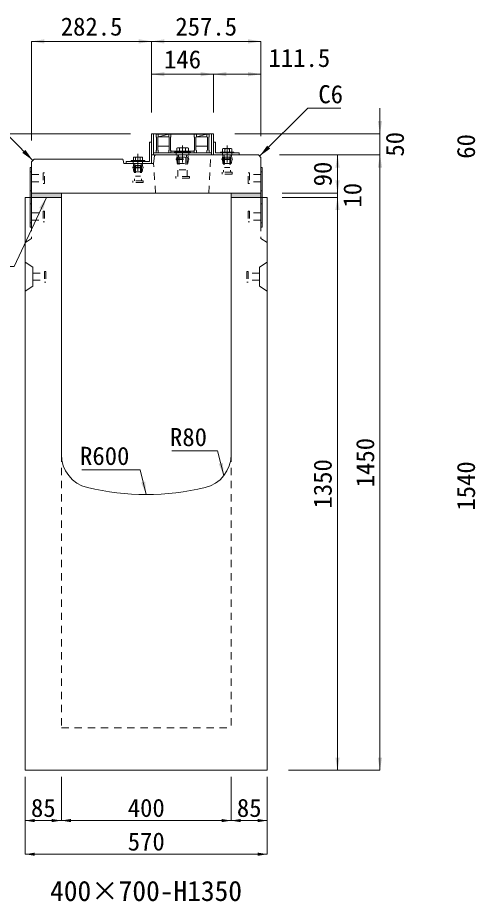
# Model space of a CAD drawing. Units: millimetres at full size. Extents: x -1934 to 78146, y -143454 to -112471.
# Drawn here: x 51849 to 52927, y -141286 to -139204 of the extents above; entities that cross this region are included whole.
import ezdxf
from ezdxf.enums import TextEntityAlignment as Align

# ---------------------------------------------------------------- set-up
doc = ezdxf.new("R2010")
doc.units = ezdxf.units.MM
doc.header["$LTSCALE"] = 23
for name, pattern in [('CHAIN', [18.5, 12, -1.5, 3.5, -1.5]), ('USER2', [1.35, 0.75, -0.6]), ('USER3', [1.35, 0.75, -0.6])]:
    doc.linetypes.add(name, pattern=pattern)
for name, color, linetype, lineweight in [('0_2', 7, 'Continuous', 13), ('インサート', 92, 'USER2', 9), ('グレーチング', 7, 'Continuous', 9), ('ジョイント', 7, 'Continuous', 5), ('モルタル', 7, 'Continuous', 13), ('作業エリア', 11, 'Continuous', 13), ('受枠', 3, 'Continuous', 13), ('寸法線', 7, 'Continuous', 13), ('引出線', 4, 'Continuous', 13), ('本体', 2, 'Continuous', 13), ('ｲﾝｻｰﾄ', 3, 'USER3', 5)]:
    doc.layers.add(name, color=color, linetype=linetype, lineweight=lineweight)
doc.layers.add('ハッチング_モルタル', color=30, linetype='Continuous')
doc.styles.add('ＭＳ ゴシック', font='')
doc.styles.get('ＭＳ ゴシック').set_extended_font_data('MS Gothic')

# ---------------------------------------------------------------- blocks, each defined once
blk = doc.blocks.new('filled_arrow')
at = {"color": 0, "linetype": 'Continuous', "lineweight": -2}
blk.add_solid([(7.5, 1.25), (0, 0), (7.5, -1.25)], dxfattribs=at)

msp = doc.modelspace()

# ---------------------------------------------------------------- hatches: boundary and pattern name
at = {"layer": 'ハッチング_モルタル'}
for points in [[(51952.11, -139627.02), (51952.11, -139617.02), (51882.11, -139617.02), (51882.11, -139627.02)], [(52422.11, -139627.02), (52422.11, -139617.02), (52352.11, -139617.02), (52352.11, -139627.02)]]:
    msp.add_hatch(color=256, dxfattribs=at).paths.add_polyline_path(points)

# ---------------------------------------------------------------- linework, layer by layer
at = {"layer": 'インサート', "linetype": 'Continuous', "lineweight": 13}
for p, q in [((52225.62, -139510.22), (52223.76, -139511.06)), ((52223.76, -139511.06), (52223.76, -139520.22)), ((52249.61, -139510.22), (52225.62, -139510.22)), ((52249.61, -139510.22), (52251.46, -139511.06)), ((52251.46, -139511.06), (52251.46, -139520.22)), ((52333.13, -139512.22), (52331.66, -139513.06)), ((52331.66, -139513.06), (52331.66, -139520.22)), ((52333.13, -139512.22), (52352.1, -139512.22)), ((52352.1, -139512.22), (52353.56, -139513.06)), ((52353.56, -139513.06), (52353.56, -139520.22)), ((52123.13, -139532.22), (52121.66, -139533.06)), ((52121.66, -139533.06), (52121.66, -139540.22)), ((52123.13, -139532.22), (52142.1, -139532.22)), ((52142.1, -139532.22), (52143.56, -139533.06)), ((52143.56, -139533.06), (52143.56, -139540.22)), ((52251.46, -139520.22), (52223.76, -139520.22)), ((52331.66, -139520.22), (52353.56, -139520.22)), ((52121.66, -139540.22), (52143.56, -139540.22))]:
    msp.add_line(p, q, dxfattribs=at)
at = {"layer": 'インサート', "linetype": 'Continuous', "lineweight": 5}
for p, q in [((52230.69, -139511.06), (52230.69, -139520.22)), ((52244.54, -139511.06), (52244.54, -139520.22)), ((52337.14, -139513.06), (52337.14, -139520.22)), ((52348.09, -139513.06), (52348.09, -139520.22)), ((52127.14, -139533.06), (52127.14, -139540.22)), ((52138.09, -139533.06), (52138.09, -139540.22))]:
    msp.add_line(p, q, dxfattribs=at)
at = {"layer": 'インサート', "linetype": 'Continuous'}
for p, q in [((52256.61, -139520.22), (52218.61, -139520.22)), ((52218.61, -139520.22), (52218.61, -139522.52)), ((52256.61, -139522.52), (52218.61, -139522.52)), ((52256.61, -139520.22), (52256.61, -139522.52)), ((52326.61, -139520.22), (52358.61, -139520.22)), ((52326.61, -139520.22), (52326.61, -139522.52)), ((52326.61, -139522.52), (52358.61, -139522.52)), ((52358.61, -139520.22), (52358.61, -139522.52)), ((52116.61, -139540.22), (52148.61, -139540.22)), ((52116.61, -139540.22), (52116.61, -139542.52)), ((52116.61, -139542.52), (52148.61, -139542.52)), ((52148.61, -139540.22), (52148.61, -139542.52))]:
    msp.add_line(p, q, dxfattribs=at)
at = {"layer": 'インサート'}
for p, q in [((52223.86, -139536.27), (52225.11, -139527.02)), ((52225.11, -139527.02), (52250.11, -139527.02)), ((52226.71, -139532.02), (52248.51, -139532.02)), ((52226.71, -139532.02), (52226.71, -139577.52)), ((52228.16, -139527.02), (52228.16, -139532.02)), ((52228.61, -139520.22), (52228.61, -139522.52)), ((52229.61, -139532.02), (52229.61, -139562.02)), ((52245.61, -139532.02), (52245.61, -139562.02)), ((52246.61, -139520.22), (52246.61, -139522.52)), ((52247.06, -139527.02), (52247.06, -139532.02)), ((52248.51, -139532.02), (52248.51, -139577.52)), ((52251.36, -139536.27), (52250.11, -139527.02)), ((52331.36, -139536.27), (52332.61, -139527.02)), ((52332.61, -139527.02), (52352.61, -139527.02)), ((52334.36, -139532.02), (52350.86, -139532.02)), ((52334.36, -139532.02), (52334.36, -139568.02)), ((52335.49, -139527.02), (52335.49, -139532.02)), ((52335.61, -139520.22), (52335.61, -139522.52)), ((52336.61, -139532.02), (52336.61, -139557.02)), ((52348.61, -139532.02), (52348.61, -139557.02)), ((52349.61, -139520.22), (52349.61, -139522.52)), ((52349.74, -139527.02), (52349.74, -139532.02)), ((52350.86, -139532.02), (52350.86, -139568.02)), ((52353.86, -139536.27), (52352.61, -139527.02)), ((52121.36, -139556.27), (52122.61, -139547.02)), ((52122.61, -139547.02), (52142.61, -139547.02)), ((52124.36, -139552.02), (52140.86, -139552.02)), ((52124.36, -139552.02), (52124.36, -139588.02)), ((52125.49, -139547.02), (52125.49, -139552.02)), ((52125.61, -139540.22), (52125.61, -139542.52)), ((52126.61, -139552.02), (52126.61, -139577.02)), ((52138.61, -139552.02), (52138.61, -139577.02)), ((52139.61, -139540.22), (52139.61, -139542.52)), ((52139.74, -139547.02), (52139.74, -139552.02)), ((52140.86, -139552.02), (52140.86, -139588.02)), ((52143.86, -139556.27), (52142.61, -139547.02)), ((52222.61, -139536.27), (52252.61, -139536.27)), ((52222.61, -139536.27), (52222.61, -139537.77)), ((52222.61, -139537.77), (52252.61, -139537.77)), ((52223.86, -139537.77), (52225.11, -139547.02)), ((52225.11, -139547.02), (52250.11, -139547.02)), ((52251.36, -139537.77), (52250.11, -139547.02)), ((52252.61, -139536.27), (52252.61, -139537.77)), ((52330.11, -139536.27), (52355.11, -139536.27)), ((52330.11, -139536.27), (52330.11, -139537.77)), ((52330.11, -139537.77), (52355.11, -139537.77)), ((52331.36, -139537.77), (52332.61, -139547.02)), ((52332.61, -139547.02), (52352.61, -139547.02)), ((52353.86, -139537.77), (52352.61, -139547.02)), ((52355.11, -139536.27), (52355.11, -139537.77)), ((51882.11, -139573.52), (51909.11, -139573.52)), ((51882.11, -139573.52), (51882.11, -139590.52)), ((51912.11, -139569.52), (51909.11, -139569.52)), ((51909.11, -139569.52), (51909.11, -139594.52)), ((51912.11, -139594.52), (51912.11, -139569.52)), ((52120.11, -139556.27), (52145.11, -139556.27)), ((52120.11, -139556.27), (52120.11, -139557.77)), ((52120.11, -139557.77), (52145.11, -139557.77)), ((52121.36, -139557.77), (52122.61, -139567.02)), ((52122.61, -139567.02), (52142.61, -139567.02)), ((52143.86, -139557.77), (52142.61, -139567.02)), ((52145.11, -139556.27), (52145.11, -139557.77)), ((52229.61, -139562.02), (52245.61, -139562.02)), ((52330.61, -139572.02), (52330.61, -139568.02)), ((52354.61, -139568.02), (52330.61, -139568.02)), ((52354.61, -139572.02), (52330.61, -139572.02)), ((52336.61, -139557.02), (52348.61, -139557.02)), ((52354.61, -139568.02), (52354.61, -139572.02)), ((52392.11, -139569.52), (52395.11, -139569.52)), ((52392.11, -139594.52), (52392.11, -139569.52)), ((52395.11, -139569.52), (52395.11, -139594.52)), ((52422.11, -139573.52), (52395.11, -139573.52)), ((52422.11, -139573.52), (52422.11, -139590.52)), ((51882.11, -139590.52), (51909.11, -139590.52)), ((51909.11, -139594.52), (51912.11, -139594.52)), ((52120.61, -139592.02), (52120.61, -139588.02)), ((52144.61, -139588.02), (52120.61, -139588.02)), ((52144.61, -139592.02), (52120.61, -139592.02)), ((52126.61, -139577.02), (52138.61, -139577.02)), ((52144.61, -139588.02), (52144.61, -139592.02)), ((52221.61, -139582.02), (52221.61, -139577.52)), ((52253.61, -139577.52), (52221.61, -139577.52)), ((52253.61, -139582.02), (52221.61, -139582.02)), ((52253.61, -139577.52), (52253.61, -139582.02)), ((52395.11, -139594.52), (52392.11, -139594.52)), ((52422.11, -139590.52), (52395.11, -139590.52))]:
    msp.add_line(p, q, dxfattribs=at)
at = {"layer": 'インサート', "linetype": 'Continuous', "lineweight": 5}
for centre, radius, start, end in [((52227.23, -139517.72), 7.5, 62.50883, 117.49117), ((52237.61, -139538.95), 28.73, 76.05376, 103.94624), ((52248, -139517.72), 7.5, 62.50883, 117.49117), ((52334.4, -139517.07), 4.85, 55.61575, 124.38425), ((52342.61, -139530.34), 18.12, 72.41205, 107.58795), ((52350.83, -139517.07), 4.85, 55.61575, 124.38425), ((52124.4, -139537.07), 4.85, 55.61575, 124.38425), ((52132.61, -139550.34), 18.12, 72.41205, 107.58795), ((52140.83, -139537.07), 4.85, 55.61575, 124.38425)]:
    msp.add_arc(centre, radius, start, end, dxfattribs=at)
at = {"layer": 'グレーチング'}
for p, q in [((52175.11, -139478.52), (52175.11, -139484.52)), ((52175.11, -139478.52), (52300.11, -139478.52)), ((52175.11, -139484.52), (52176.11, -139485.52)), ((52176.11, -139485.52), (52176.11, -139515.52)), ((52180.11, -139484.52), (52179.11, -139485.52)), ((52179.11, -139485.52), (52179.11, -139515.52)), ((52180.11, -139478.52), (52180.11, -139484.52)), ((52180.11, -139484.52), (52205.11, -139478.52)), ((52180.11, -139484.52), (52205.11, -139484.52)), ((52205.11, -139478.52), (52205.11, -139484.52)), ((52205.11, -139484.52), (52206.11, -139485.52)), ((52206.11, -139485.52), (52206.11, -139515.52)), ((52210.11, -139484.52), (52209.11, -139485.52)), ((52209.11, -139485.52), (52209.11, -139515.52)), ((52210.11, -139478.52), (52210.11, -139484.52)), ((52265.11, -139478.52), (52265.11, -139484.52)), ((52265.11, -139484.52), (52266.11, -139485.52)), ((52266.11, -139485.52), (52266.11, -139515.52)), ((52270.11, -139484.52), (52269.11, -139485.52)), ((52269.11, -139485.52), (52269.11, -139515.52)), ((52270.11, -139484.52), (52295.11, -139478.52)), ((52270.11, -139478.52), (52270.11, -139484.52)), ((52270.11, -139484.52), (52295.11, -139484.52)), ((52295.11, -139478.52), (52295.11, -139484.52)), ((52295.11, -139484.52), (52296.11, -139485.52)), ((52296.11, -139485.52), (52296.11, -139515.52)), ((52300.11, -139484.52), (52299.11, -139485.52)), ((52299.11, -139485.52), (52299.11, -139515.52)), ((52300.11, -139478.52), (52300.11, -139484.52)), ((52206.11, -139506.52), (52179.11, -139506.52)), ((52296.11, -139506.52), (52269.11, -139506.52)), ((52175.11, -139516.52), (52176.11, -139515.52)), ((52175.11, -139522.52), (52175.11, -139516.52)), ((52175.11, -139522.52), (52180.11, -139522.52)), ((52180.11, -139516.52), (52179.11, -139515.52)), ((52180.11, -139522.52), (52180.11, -139516.52)), ((52205.11, -139516.52), (52206.11, -139515.52)), ((52205.11, -139522.52), (52205.11, -139516.52)), ((52205.11, -139522.52), (52210.11, -139522.52)), ((52210.11, -139516.52), (52209.11, -139515.52)), ((52210.11, -139522.52), (52210.11, -139516.52)), ((52265.11, -139518.02), (52210.11, -139518.02)), ((52265.11, -139516.52), (52266.11, -139515.52)), ((52265.11, -139522.52), (52265.11, -139516.52)), ((52265.11, -139522.52), (52270.11, -139522.52)), ((52270.11, -139516.52), (52269.11, -139515.52)), ((52270.11, -139522.52), (52270.11, -139516.52)), ((52295.11, -139516.52), (52296.11, -139515.52)), ((52295.11, -139522.52), (52295.11, -139516.52)), ((52295.11, -139522.52), (52300.11, -139522.52)), ((52300.11, -139516.52), (52299.11, -139515.52)), ((52300.11, -139522.52), (52300.11, -139516.52))]:
    msp.add_line(p, q, dxfattribs=at)
at = {"layer": 'ジョイント'}
for p, q in [((51878.91, -139557.02), (51882.11, -139557.02)), ((51878.91, -139557.02), (51878.91, -139697.02)), ((51882.11, -139557.02), (51882.11, -139697.02)), ((52422.11, -139557.02), (52425.31, -139557.02)), ((52422.11, -139557.02), (52422.11, -139697.02)), ((52425.31, -139557.02), (52425.31, -139697.02)), ((51878.91, -139697.02), (51882.11, -139697.02)), ((52422.11, -139697.02), (52425.31, -139697.02))]:
    msp.add_line(p, q, dxfattribs=at)
at = {"layer": 'ジョイント', "linetype": 'USER2'}
for p, q in [((51878.91, -139567.02), (51882.11, -139567.02)), ((52422.11, -139567.02), (52425.31, -139567.02)), ((51878.91, -139612.02), (51882.11, -139612.02)), ((52422.11, -139612.02), (52425.31, -139612.02)), ((51878.91, -139642.02), (51882.11, -139642.02)), ((52422.11, -139642.02), (52425.31, -139642.02)), ((51878.91, -139687.02), (51882.11, -139687.02)), ((52422.11, -139687.02), (52425.31, -139687.02))]:
    msp.add_line(p, q, dxfattribs=at)
at = {"layer": 'モルタル'}
for points in [[(51882.11, -139617.02), (51952.11, -139617.02), (51952.11, -139627.02), (51882.11, -139627.02)], [(52422.11, -139617.02), (52352.11, -139617.02), (52352.11, -139627.02), (52422.11, -139627.02)]]:
    msp.add_lwpolyline(points, close=True, dxfattribs=at)
at = {"layer": '作業エリア'}
for p, q in [((52172.11, -139527.02), (52171.73, -139529.57)), ((52174.7, -139527.02), (52172.11, -139527.02)), ((52094.65, -139537.02), (52097.11, -139537.02)), ((52097.11, -139537.02), (52097.6, -139539.43))]:
    msp.add_line(p, q, dxfattribs=at)
at = {"layer": '受枠'}
for p, q in [((52164.61, -139477.02), (52310.61, -139477.02)), ((52164.61, -139477.02), (52164.61, -139527.02)), ((52169.11, -139477.02), (52169.11, -139527.02)), ((52306.11, -139477.02), (52306.11, -139527.02)), ((52310.61, -139477.02), (52310.61, -139527.02)), ((52160.11, -139542.52), (52160.11, -139497.02)), ((52160.11, -139497.02), (52164.61, -139497.02)), ((52164.61, -139497.02), (52164.61, -139547.02)), ((52315.11, -139497.02), (52310.61, -139497.02)), ((52315.11, -139522.52), (52315.11, -139497.02)), ((52164.61, -139527.02), (52310.61, -139527.02)), ((52169.11, -139522.52), (52306.11, -139522.52)), ((52310.61, -139527.02), (52370.61, -139527.02)), ((52370.61, -139522.52), (52315.11, -139522.52)), ((52370.61, -139527.02), (52370.61, -139522.52)), ((52104.61, -139547.02), (52104.61, -139542.52)), ((52104.61, -139542.52), (52160.11, -139542.52)), ((52164.61, -139547.02), (52104.61, -139547.02))]:
    msp.add_line(p, q, dxfattribs=at)
at = {"layer": '受枠', "linetype": 'CHAIN'}
for p, q in [((52237.61, -139504.77), (52237.61, -139544.77)), ((52342.61, -139504.77), (52342.61, -139544.77)), ((52132.61, -139524.77), (52132.61, -139564.77))]:
    msp.add_line(p, q, dxfattribs=at)
at = {"layer": '受枠', "linetype": 'USER2'}
for p, q in [((52222.61, -139522.52), (52222.61, -139527.02)), ((52252.61, -139522.52), (52252.61, -139527.02)), ((52331.61, -139522.52), (52331.61, -139527.02)), ((52353.61, -139522.52), (52353.61, -139527.02)), ((52121.61, -139542.52), (52121.61, -139547.02)), ((52143.61, -139542.52), (52143.61, -139547.02))]:
    msp.add_line(p, q, dxfattribs=at)
at = {"layer": '寸法線'}
for p, q in [((51882.11, -139259.59), (52164.61, -139259.59)), ((51882.11, -139493.02), (51882.11, -139259.59)), ((52164.61, -139427.02), (52164.61, -139259.59)), ((52164.61, -139259.59), (52422.11, -139259.59)), ((52164.61, -139427.02), (52164.61, -139259.59)), ((52422.11, -139483.02), (52422.11, -139259.59)), ((52164.61, -139336.82), (52310.61, -139336.82)), ((52164.61, -139427.02), (52164.61, -139336.82)), ((52310.61, -139427.02), (52310.61, -139336.82)), ((52310.61, -139336.82), (52422.11, -139336.82)), ((52310.61, -139427.02), (52310.61, -139336.82)), ((52422.11, -139483.02), (52422.11, -139336.82)), ((52702.6, -139587.02), (52702.6, -139417.02)), ((52114.61, -139477.02), (51440.14, -139477.02)), ((52360.61, -139477.02), (52702.6, -139477.02)), ((52466.11, -139527.02), (52602.6, -139527.02)), ((52466.11, -139527.02), (52702.6, -139527.02)), ((52466.11, -139527.02), (52702.6, -139527.02)), ((52602.6, -139617.02), (52602.6, -139527.02)), ((52702.6, -140977.02), (52702.6, -139527.02)), ((52602.6, -139557.02), (52602.6, -139687.02)), ((52472.11, -139617.02), (52602.6, -139617.02)), ((52472.11, -139617.02), (52602.6, -139617.02)), ((52472.11, -139627.02), (52602.6, -139627.02)), ((52472.11, -139627.02), (52602.6, -139627.02)), ((52602.6, -140977.02), (52602.6, -139627.02)), ((52487.11, -140977.02), (52602.6, -140977.02)), ((52487.11, -140977.02), (52702.6, -140977.02))]:
    msp.add_line(p, q, dxfattribs=at)
at = {"layer": '寸法線', "lineweight": 9}
for p, q in [((51867.11, -140992.02), (51867.11, -141095.41)), ((51867.11, -140992.02), (51867.11, -141174.7)), ((51952.11, -140992.02), (51952.11, -141095.41)), ((51952.11, -140992.02), (51952.11, -141095.41)), ((52352.11, -140992.02), (52352.11, -141095.41)), ((52352.11, -140992.02), (52352.11, -141095.41)), ((52437.11, -140992.02), (52437.11, -141095.41)), ((52437.11, -140992.02), (52437.11, -141174.7)), ((51867.11, -141095.41), (51952.11, -141095.41)), ((51952.11, -141095.41), (52352.11, -141095.41)), ((52352.11, -141095.41), (52437.11, -141095.41)), ((51867.11, -141174.7), (52437.11, -141174.7))]:
    msp.add_line(p, q, dxfattribs=at)
at = {"layer": '引出線'}
for points in [[(52419.11, -139530.02), (52532.49, -139416.64), (52610.49, -139416.64)], [(51885.11, -139540.02), (51780.95, -139435.85), (51702.95, -139435.85)], [(51917.11, -139627.02), (51841.17, -139789.88), (51590.26, -139789.88)], [(52334.87, -140282.6), (52320.16, -140224.39), (52212.47, -140224.39)], [(52152.11, -140327.02), (52137.41, -140268.81), (52000.48, -140268.81)]]:
    msp.add_lwpolyline(points, dxfattribs=at)
at = {"layer": '本体'}
for p, q in [((52171.73, -139529.57), (52169.11, -139547.02)), ((52174.7, -139527.02), (52416.11, -139527.02)), ((52416.11, -139527.02), (52422.11, -139533.02)), ((52422.11, -139533.02), (52422.11, -139627.02)), ((51882.11, -139543.02), (51888.11, -139537.02)), ((51882.11, -139543.02), (51882.11, -139627.02)), ((51888.11, -139537.02), (52094.65, -139537.02)), ((52097.6, -139539.43), (52099.11, -139547.02)), ((52099.11, -139547.02), (52169.11, -139547.02)), ((51882.11, -139617.02), (52422.11, -139617.02)), ((51882.11, -139627.02), (51952.11, -139627.02)), ((52352.11, -139627.02), (52422.11, -139627.02))]:
    msp.add_line(p, q, dxfattribs=at)
at = {"layer": '本体', "linetype": 'USER2', "lineweight": 15}
for p, q in [((52299.11, -139617.02), (52304.11, -139527.02)), ((52174.11, -139617.02), (52169.11, -139547.02))]:
    msp.add_line(p, q, dxfattribs=at)
at = {"layer": '本体', "lineweight": 20}
for p, q in [((51867.11, -140977.02), (51867.11, -139627.02)), ((51952.11, -139627.02), (51867.11, -139627.02)), ((51952.11, -140232.98), (51952.11, -139627.02)), ((52352.11, -140232.98), (52352.11, -139627.02)), ((52437.11, -139627.02), (52352.11, -139627.02)), ((52422.11, -139627.02), (52352.11, -139627.02)), ((52437.11, -140977.02), (52437.11, -139627.02)), ((51867.11, -140977.02), (52437.11, -140977.02))]:
    msp.add_line(p, q, dxfattribs=at)
at = {"layer": '本体', "linetype": 'USER3', "lineweight": 9}
for p, q in [((51882.11, -139627.02), (51882.11, -139724.02)), ((52422.11, -139627.02), (52422.11, -139724.02)), ((51882.11, -139724.02), (51867.11, -139733.52)), ((52422.11, -139724.02), (52437.11, -139733.52)), ((51952.11, -140232.98), (51952.11, -140877.02)), ((52352.11, -140232.98), (52352.11, -140877.02)), ((51952.11, -140877.02), (52352.11, -140877.02))]:
    msp.add_line(p, q, dxfattribs=at)
at = {"layer": '本体', "lineweight": 9}
for p, q in [((51867.11, -139780.02), (51885.31, -139791.52)), ((52437.11, -139780.02), (52418.91, -139791.52)), ((51885.31, -139791.52), (51885.31, -139836.52)), ((52418.91, -139791.52), (52418.91, -139836.52)), ((51867.11, -139848.02), (51885.31, -139836.52)), ((52437.11, -139848.02), (52418.91, -139836.52))]:
    msp.add_line(p, q, dxfattribs=at)
at = {"layer": '本体'}
for centre, start, end in [((52174.7, -139530.02), 90, 171.46923), ((52094.65, -139540.02), 11.30993, 90)]:
    msp.add_arc(centre, 3, start, end, dxfattribs=at)
at = {"layer": '本体', "lineweight": 20}
for centre, radius, start, end in [((52032.11, -140232.98), 80, 180, 256.6576), ((52272.11, -140232.98), 80, 283.34225, 0), ((52152.11, -139727.02), 600, 256.6576, 283.34225)]:
    msp.add_arc(centre, radius, start, end, dxfattribs=at)
at = {"layer": 'ｲﾝｻｰﾄ'}
for p, q in [((51882.11, -139663.52), (51909.11, -139663.52)), ((51909.11, -139659.52), (51912.11, -139659.52)), ((51909.11, -139659.52), (51909.11, -139684.52)), ((51912.11, -139659.52), (51912.11, -139684.52)), ((52392.11, -139659.52), (52392.11, -139684.52)), ((52395.12, -139659.52), (52392.11, -139659.52)), ((52395.12, -139659.52), (52395.12, -139684.52)), ((52422.12, -139663.52), (52395.12, -139663.52)), ((51882.11, -139680.52), (51909.11, -139680.52)), ((51909.11, -139684.52), (51912.11, -139684.52)), ((52395.12, -139684.52), (52392.11, -139684.52)), ((52422.12, -139680.52), (52395.12, -139680.52)), ((51912.31, -139801.52), (51912.31, -139826.52)), ((51912.31, -139801.52), (51915.32, -139801.52)), ((51915.32, -139801.52), (51915.32, -139826.52)), ((52391.91, -139801.52), (52388.91, -139801.52)), ((52388.91, -139801.52), (52388.91, -139826.52)), ((52391.91, -139801.52), (52391.91, -139826.52)), ((51885.31, -139805.52), (51912.31, -139805.52)), ((51885.31, -139805.52), (51885.31, -139822.52)), ((51885.31, -139822.52), (51912.31, -139822.52)), ((52418.91, -139805.52), (52391.91, -139805.52)), ((52418.91, -139822.52), (52391.91, -139822.52)), ((52418.91, -139805.52), (52418.91, -139822.52)), ((51912.31, -139826.52), (51915.32, -139826.52)), ((52391.91, -139826.52), (52388.91, -139826.52))]:
    msp.add_line(p, q, dxfattribs=at)

# ---------------------------------------------------------------- block references
at = {"layer": '寸法線', "xscale": 4, "yscale": 4}
for p in [(51882.11, -139259.59), (52164.61, -139259.59), (52164.61, -139336.82), (52310.61, -139336.82)]:
    msp.add_blockref('filled_arrow', p, dxfattribs=at)
for p, rotation in [((52164.61, -139259.59), 180), ((52422.11, -139259.59), 180), ((52310.61, -139336.82), 180), ((52422.11, -139336.82), 180), ((52702.6, -139477.02), 90), ((52602.6, -139527.02), 270), ((52702.6, -139527.02), 270), ((52702.6, -139527.02), 270), ((52602.6, -139617.02), 90), ((52602.6, -139617.02), 90), ((52602.6, -139627.02), 270), ((52602.6, -139627.02), 270), ((52602.6, -140977.02), 90), ((52702.6, -140977.02), 90)]:
    msp.add_blockref('filled_arrow', p, dxfattribs=dict(at, rotation=rotation))
at = {"layer": '寸法線', "lineweight": 9, "xscale": 3, "yscale": 3}
for p in [(51867.11, -141095.41), (51952.11, -141095.41), (52352.11, -141095.41), (51867.11, -141174.7)]:
    msp.add_blockref('filled_arrow', p, dxfattribs=at)
at = {"layer": '寸法線', "lineweight": 9, "xscale": 3, "yscale": 3, "rotation": 180}
for p in [(51952.11, -141095.41), (52352.11, -141095.41), (52437.11, -141095.41), (52437.11, -141174.7)]:
    msp.add_blockref('filled_arrow', p, dxfattribs=at)
at = {"layer": '引出線', "xscale": 4, "yscale": 4}
for p, rotation in [((52419.11, -139530.02), 45), ((51885.11, -139540.02), 135), ((51917.11, -139627.02), 245), ((52334.87, -140282.6), 104.2), ((52152.11, -140327.02), 104.2)]:
    msp.add_blockref('filled_arrow', p, dxfattribs=dict(at, rotation=rotation))

# ---------------------------------------------------------------- texts
at = {"layer": '0_2', "style": 'ＭＳ ゴシック'}
msp.add_text('400×700-H1350', height=47.47, dxfattribs=at).set_placement((52151.63, -141261.16), align=Align.MIDDLE_CENTER)
at = {"layer": '寸法線', "style": 'ＭＳ ゴシック'}
for s, p in [('282.5', (52023.36, -139224.59)), ('257.5', (52293.36, -139224.59)), ('146', (52237.61, -139301.82)), ('111.5', (52512.69, -139298.47)), ('85', (51909.61, -141065.41)), ('400', (52152.11, -141065.41)), ('85', (52394.61, -141065.41)), ('570', (52152.11, -141144.7))]:
    msp.add_text(s, height=42.72, dxfattribs=at).set_placement(p, align=Align.MIDDLE_CENTER)
for s, p in [('50', (52737.6, -139502.02)), ('60', (52905.14, -139507.02)), ('90', (52567.6, -139572.02)), ('10', (52637.6, -139622.02)), ('1450', (52667.6, -140252.02)), ('1350', (52567.6, -140302.02)), ('1540', (52905.14, -140307.02))]:
    msp.add_text(s, height=42.72, rotation=90, dxfattribs=at).set_placement(p, align=Align.MIDDLE_CENTER)
at = {"layer": '引出線', "style": 'ＭＳ ゴシック'}
msp.add_text('C6', height=42.72, dxfattribs=at).set_placement((52557.49, -139362.64), align=Align.TOP_LEFT)
for s, p in [('R80', (52295.16, -140170.39)), ('R600', (52112.41, -140214.81))]:
    msp.add_text(s, height=42.72, dxfattribs=at).set_placement(p, align=Align.TOP_RIGHT)

doc.saveas('drawing.dxf')
